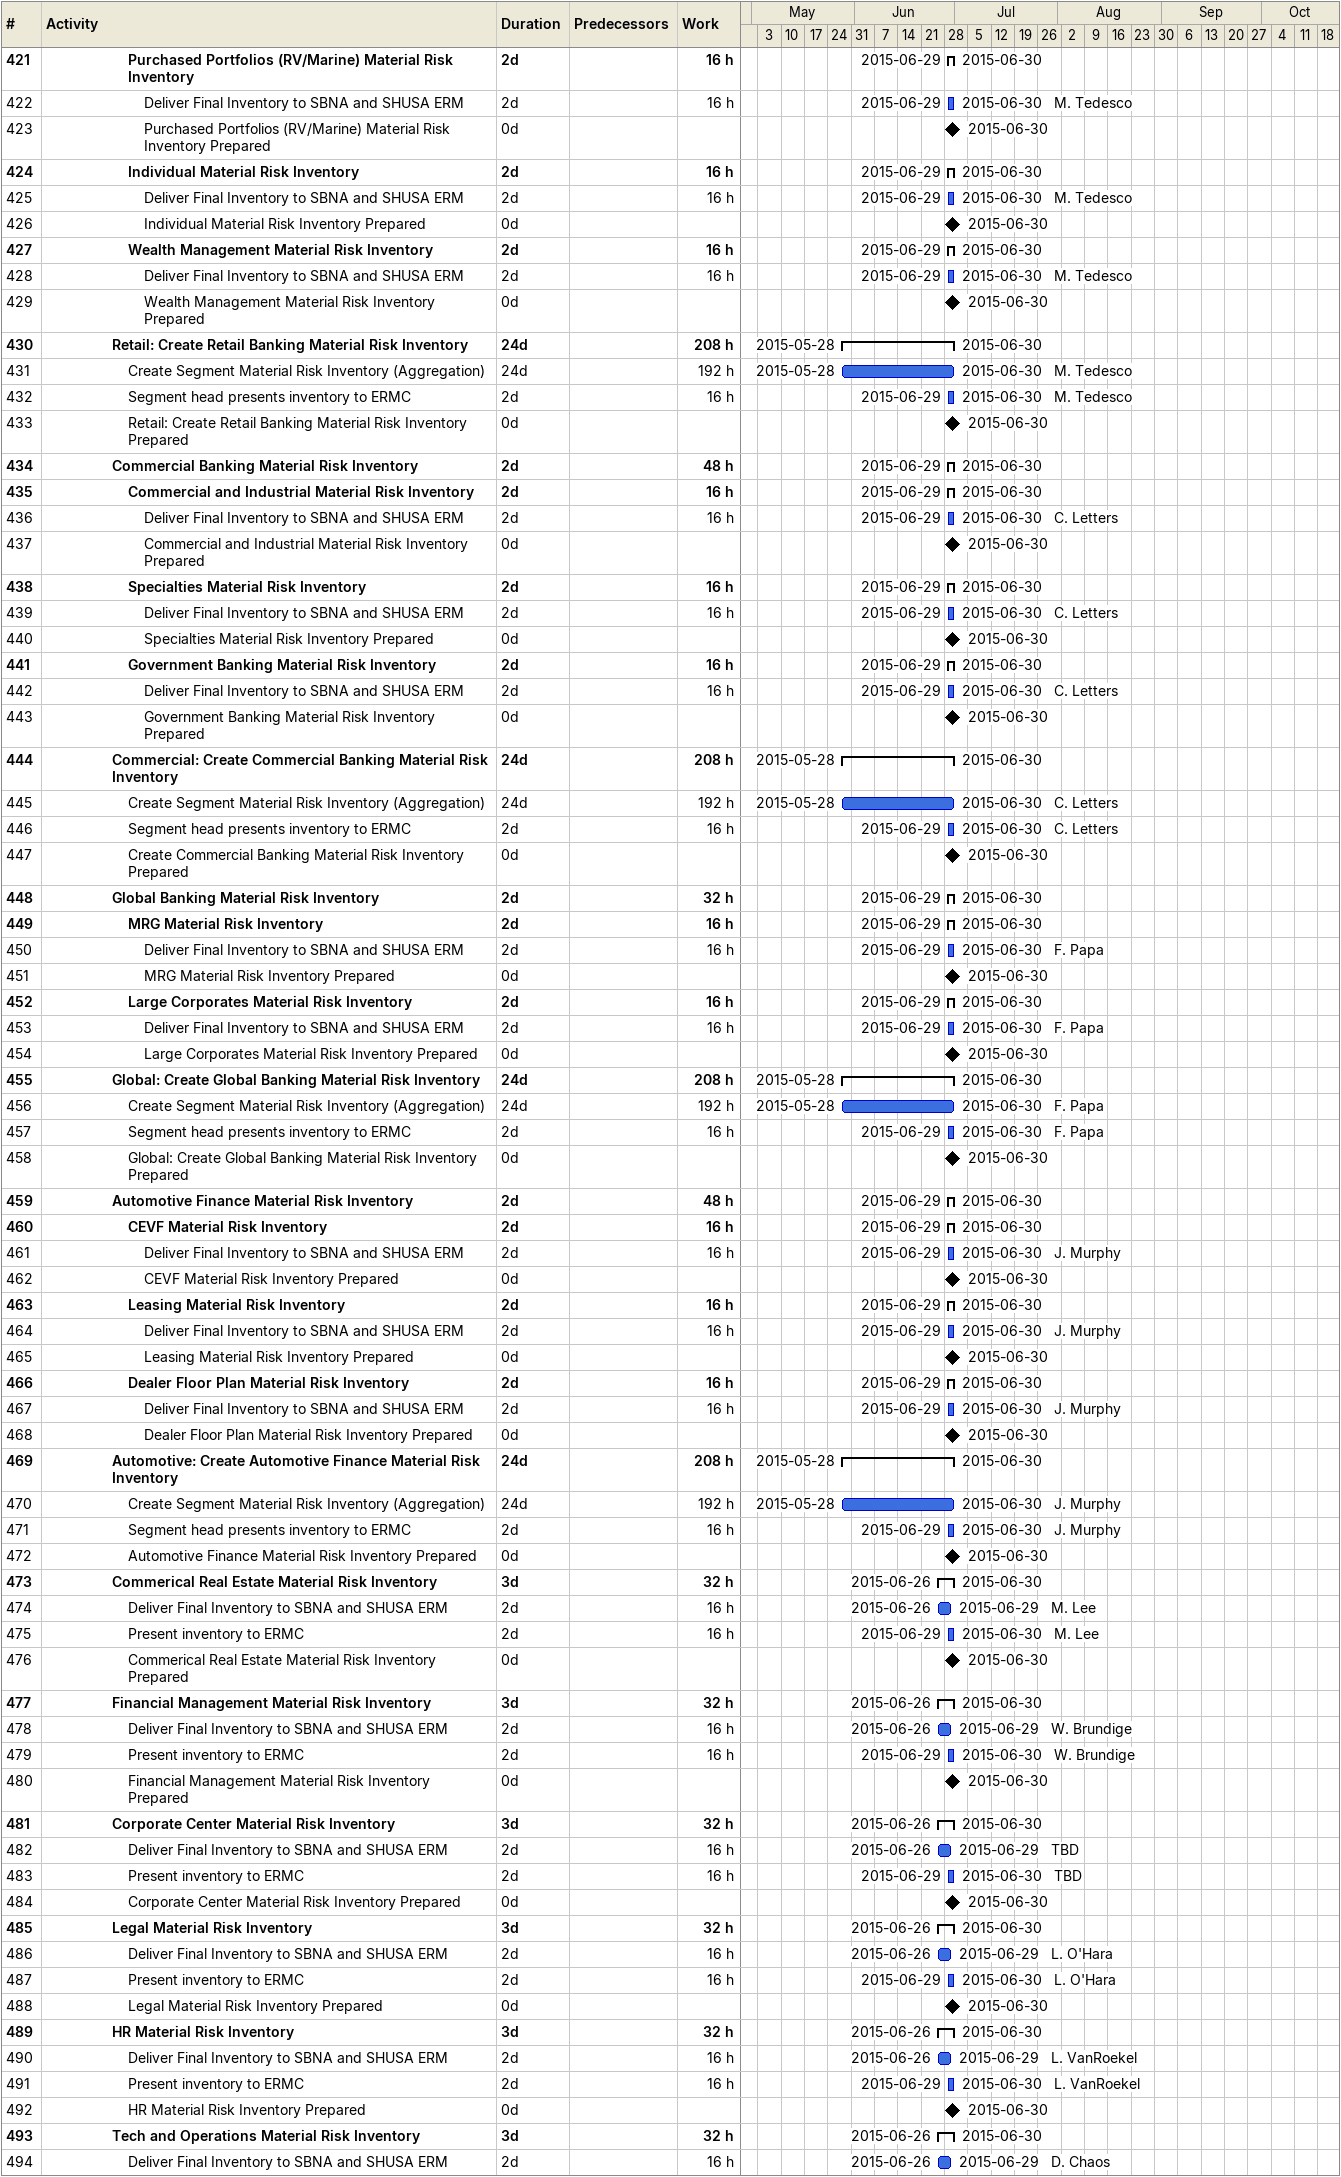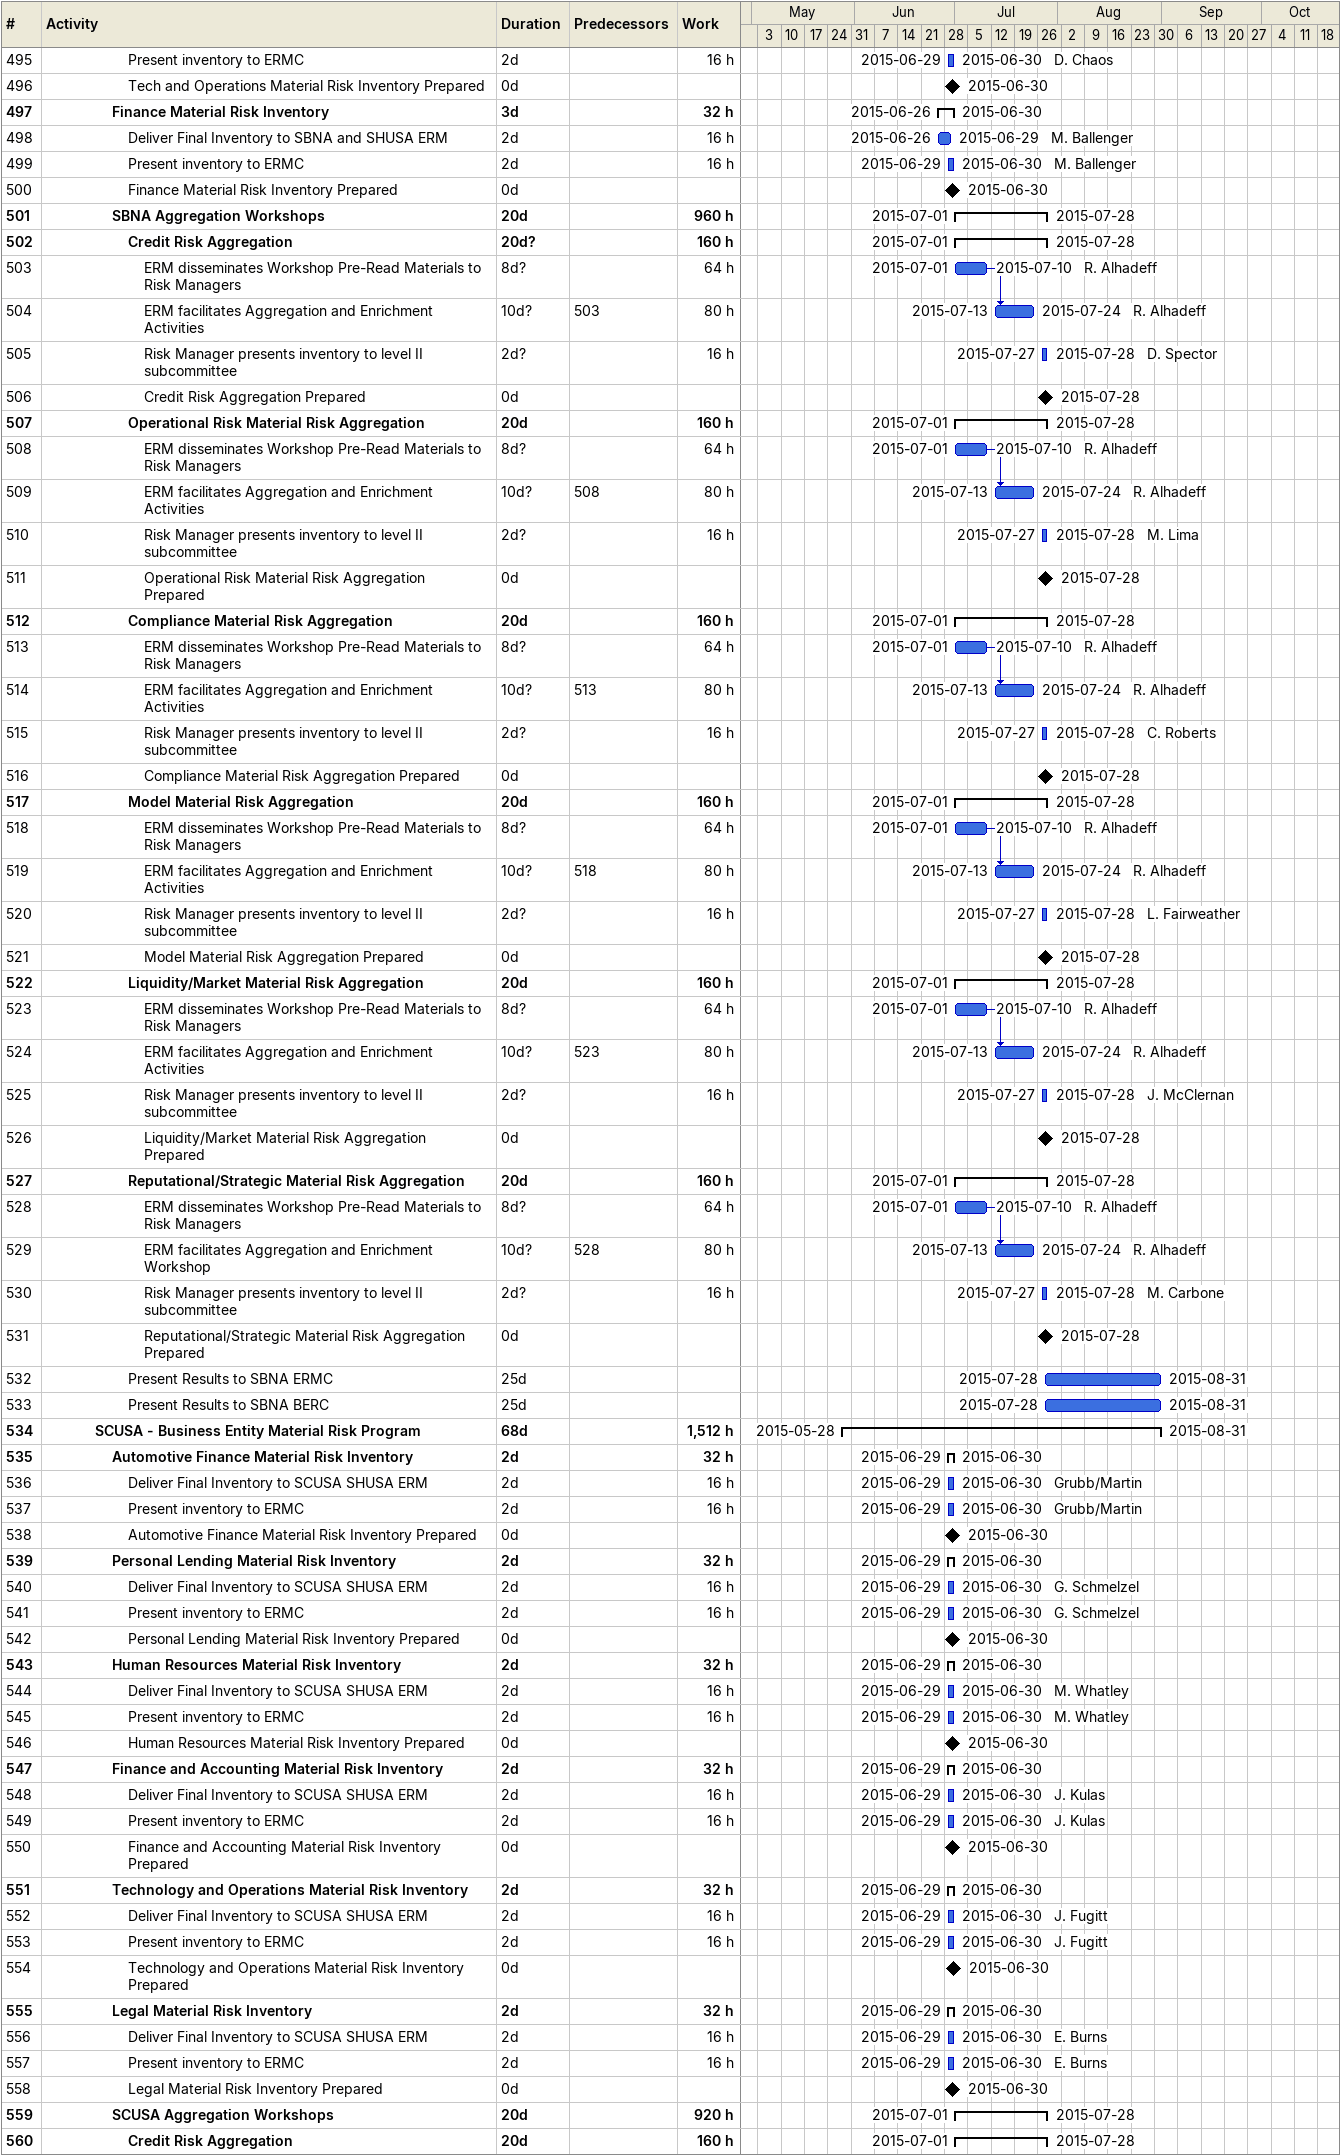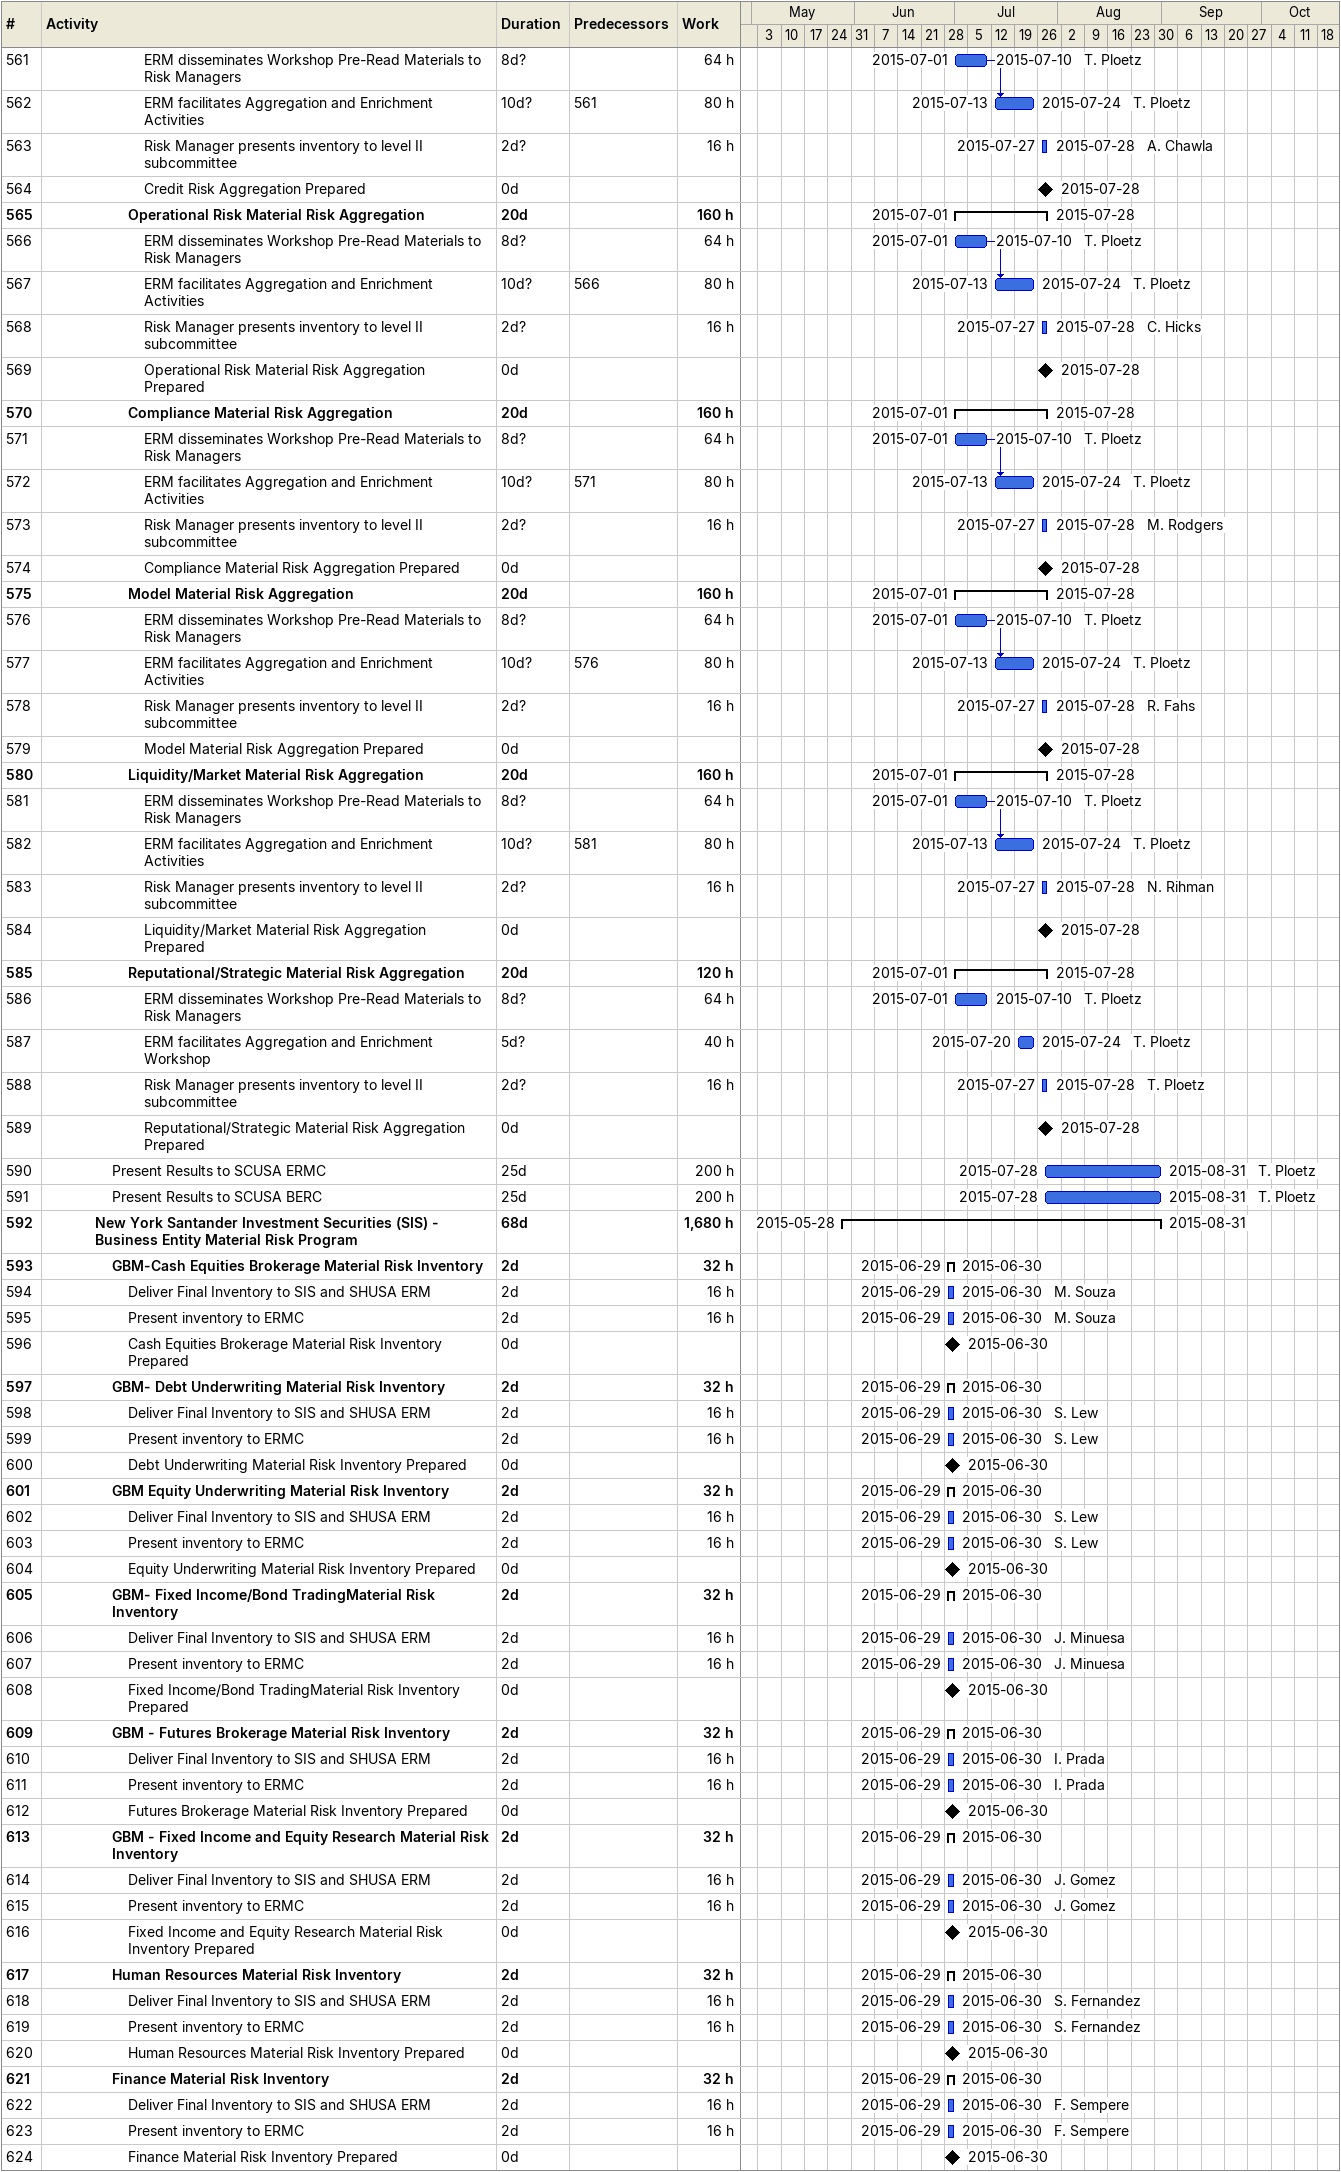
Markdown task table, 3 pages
| ID | Level | Task | Duration | Start | Finish | Predecessors | Resources | Work (h) |
|---|---|---|---|---|---|---|---|---|
| 421 | 6 | **Purchased Portfolios (RV/Marine) Material Risk Inventory** | 2d | 2015-06-29 | 2015-06-30 |  |  | 16 |
| 422 | 7 | Deliver Final Inventory to SBNA and SHUSA ERM | 2d | 2015-06-29 | 2015-06-30 |  | M. Tedesco | 16 |
| 423 | 7 | Purchased Portfolios (RV/Marine) Material Risk Inventory Prepared | 0d | 2015-06-30 | 2015-06-30 |  |  |  |
| 424 | 6 | **Individual Material Risk Inventory** | 2d | 2015-06-29 | 2015-06-30 |  |  | 16 |
| 425 | 7 | Deliver Final Inventory to SBNA and SHUSA ERM | 2d | 2015-06-29 | 2015-06-30 |  | M. Tedesco | 16 |
| 426 | 7 | Individual Material Risk Inventory Prepared | 0d | 2015-06-30 | 2015-06-30 |  |  |  |
| 427 | 6 | **Wealth Management Material Risk Inventory** | 2d | 2015-06-29 | 2015-06-30 |  |  | 16 |
| 428 | 7 | Deliver Final Inventory to SBNA and SHUSA ERM | 2d | 2015-06-29 | 2015-06-30 |  | M. Tedesco | 16 |
| 429 | 7 | Wealth Management Material Risk Inventory Prepared | 0d | 2015-06-30 | 2015-06-30 |  |  |  |
| 430 | 5 | **Retail: Create Retail Banking Material Risk Inventory** | 24d | 2015-05-28 | 2015-06-30 |  |  | 208 |
| 431 | 6 | Create Segment Material Risk Inventory (Aggregation) | 24d | 2015-05-28 | 2015-06-30 |  | M. Tedesco | 192 |
| 432 | 6 | Segment head presents inventory to ERMC | 2d | 2015-06-29 | 2015-06-30 |  | M. Tedesco | 16 |
| 433 | 6 | Retail: Create Retail Banking Material Risk Inventory Prepared | 0d | 2015-06-30 | 2015-06-30 |  |  |  |
| 434 | 5 | **Commercial Banking Material Risk Inventory** | 2d | 2015-06-29 | 2015-06-30 |  |  | 48 |
| 435 | 6 | **Commercial and Industrial Material Risk Inventory** | 2d | 2015-06-29 | 2015-06-30 |  |  | 16 |
| 436 | 7 | Deliver Final Inventory to SBNA and SHUSA ERM | 2d | 2015-06-29 | 2015-06-30 |  | C. Letters | 16 |
| 437 | 7 | Commercial and Industrial Material Risk Inventory Prepared | 0d | 2015-06-30 | 2015-06-30 |  |  |  |
| 438 | 6 | **Specialties Material Risk Inventory** | 2d | 2015-06-29 | 2015-06-30 |  |  | 16 |
| 439 | 7 | Deliver Final Inventory to SBNA and SHUSA ERM | 2d | 2015-06-29 | 2015-06-30 |  | C. Letters | 16 |
| 440 | 7 | Specialties Material Risk Inventory Prepared | 0d | 2015-06-30 | 2015-06-30 |  |  |  |
| 441 | 6 | **Government Banking Material Risk Inventory** | 2d | 2015-06-29 | 2015-06-30 |  |  | 16 |
| 442 | 7 | Deliver Final Inventory to SBNA and SHUSA ERM | 2d | 2015-06-29 | 2015-06-30 |  | C. Letters | 16 |
| 443 | 7 | Government Banking Material Risk Inventory Prepared | 0d | 2015-06-30 | 2015-06-30 |  |  |  |
| 444 | 5 | **Commercial: Create Commercial Banking Material Risk Inventory** | 24d | 2015-05-28 | 2015-06-30 |  |  | 208 |
| 445 | 6 | Create Segment Material Risk Inventory (Aggregation) | 24d | 2015-05-28 | 2015-06-30 |  | C. Letters | 192 |
| 446 | 6 | Segment head presents inventory to ERMC | 2d | 2015-06-29 | 2015-06-30 |  | C. Letters | 16 |
| 447 | 6 | Create Commercial Banking Material Risk Inventory Prepared | 0d | 2015-06-30 | 2015-06-30 |  |  |  |
| 448 | 5 | **Global Banking Material Risk Inventory** | 2d | 2015-06-29 | 2015-06-30 |  |  | 32 |
| 449 | 6 | **MRG Material Risk Inventory** | 2d | 2015-06-29 | 2015-06-30 |  |  | 16 |
| 450 | 7 | Deliver Final Inventory to SBNA and SHUSA ERM | 2d | 2015-06-29 | 2015-06-30 |  | F. Papa | 16 |
| 451 | 7 | MRG Material Risk Inventory Prepared | 0d | 2015-06-30 | 2015-06-30 |  |  |  |
| 452 | 6 | **Large Corporates Material Risk Inventory** | 2d | 2015-06-29 | 2015-06-30 |  |  | 16 |
| 453 | 7 | Deliver Final Inventory to SBNA and SHUSA ERM | 2d | 2015-06-29 | 2015-06-30 |  | F. Papa | 16 |
| 454 | 7 | Large Corporates Material Risk Inventory Prepared | 0d | 2015-06-30 | 2015-06-30 |  |  |  |
| 455 | 5 | **Global: Create Global Banking Material Risk Inventory** | 24d | 2015-05-28 | 2015-06-30 |  |  | 208 |
| 456 | 6 | Create Segment Material Risk Inventory (Aggregation) | 24d | 2015-05-28 | 2015-06-30 |  | F. Papa | 192 |
| 457 | 6 | Segment head presents inventory to ERMC | 2d | 2015-06-29 | 2015-06-30 |  | F. Papa | 16 |
| 458 | 6 | Global: Create Global Banking Material Risk Inventory Prepared | 0d | 2015-06-30 | 2015-06-30 |  |  |  |
| 459 | 5 | **Automotive Finance Material Risk Inventory** | 2d | 2015-06-29 | 2015-06-30 |  |  | 48 |
| 460 | 6 | **CEVF Material Risk Inventory** | 2d | 2015-06-29 | 2015-06-30 |  |  | 16 |
| 461 | 7 | Deliver Final Inventory to SBNA and SHUSA ERM | 2d | 2015-06-29 | 2015-06-30 |  | J. Murphy | 16 |
| 462 | 7 | CEVF Material Risk Inventory Prepared | 0d | 2015-06-30 | 2015-06-30 |  |  |  |
| 463 | 6 | **Leasing Material Risk Inventory** | 2d | 2015-06-29 | 2015-06-30 |  |  | 16 |
| 464 | 7 | Deliver Final Inventory to SBNA and SHUSA ERM | 2d | 2015-06-29 | 2015-06-30 |  | J. Murphy | 16 |
| 465 | 7 | Leasing Material Risk Inventory Prepared | 0d | 2015-06-30 | 2015-06-30 |  |  |  |
| 466 | 6 | **Dealer Floor Plan Material Risk Inventory** | 2d | 2015-06-29 | 2015-06-30 |  |  | 16 |
| 467 | 7 | Deliver Final Inventory to SBNA and SHUSA ERM | 2d | 2015-06-29 | 2015-06-30 |  | J. Murphy | 16 |
| 468 | 7 | Dealer Floor Plan Material Risk Inventory Prepared | 0d | 2015-06-30 | 2015-06-30 |  |  |  |
| 469 | 5 | **Automotive: Create Automotive Finance Material Risk Inventory** | 24d | 2015-05-28 | 2015-06-30 |  |  | 208 |
| 470 | 6 | Create Segment Material Risk Inventory (Aggregation) | 24d | 2015-05-28 | 2015-06-30 |  | J. Murphy | 192 |
| 471 | 6 | Segment head presents inventory to ERMC | 2d | 2015-06-29 | 2015-06-30 |  | J. Murphy | 16 |
| 472 | 6 | Automotive Finance Material Risk Inventory Prepared | 0d | 2015-06-30 | 2015-06-30 |  |  |  |
| 473 | 5 | **Commerical Real Estate Material Risk Inventory** | 3d | 2015-06-26 | 2015-06-30 |  |  | 32 |
| 474 | 6 | Deliver Final Inventory to SBNA and SHUSA ERM | 2d | 2015-06-26 | 2015-06-29 |  | M. Lee | 16 |
| 475 | 6 | Present inventory to ERMC | 2d | 2015-06-29 | 2015-06-30 |  | M. Lee | 16 |
| 476 | 6 | Commerical Real Estate Material Risk Inventory Prepared | 0d | 2015-06-30 | 2015-06-30 |  |  |  |
| 477 | 5 | **Financial Management Material Risk Inventory** | 3d | 2015-06-26 | 2015-06-30 |  |  | 32 |
| 478 | 6 | Deliver Final Inventory to SBNA and SHUSA ERM | 2d | 2015-06-26 | 2015-06-29 |  | W. Brundige | 16 |
| 479 | 6 | Present inventory to ERMC | 2d | 2015-06-29 | 2015-06-30 |  | W. Brundige | 16 |
| 480 | 6 | Financial Management Material Risk Inventory Prepared | 0d | 2015-06-30 | 2015-06-30 |  |  |  |
| 481 | 5 | **Corporate Center Material Risk Inventory** | 3d | 2015-06-26 | 2015-06-30 |  |  | 32 |
| 482 | 6 | Deliver Final Inventory to SBNA and SHUSA ERM | 2d | 2015-06-26 | 2015-06-29 |  | TBD | 16 |
| 483 | 6 | Present inventory to ERMC | 2d | 2015-06-29 | 2015-06-30 |  | TBD | 16 |
| 484 | 6 | Corporate Center Material Risk Inventory Prepared | 0d | 2015-06-30 | 2015-06-30 |  |  |  |
| 485 | 5 | **Legal Material Risk Inventory** | 3d | 2015-06-26 | 2015-06-30 |  |  | 32 |
| 486 | 6 | Deliver Final Inventory to SBNA and SHUSA ERM | 2d | 2015-06-26 | 2015-06-29 |  | L. O'Hara | 16 |
| 487 | 6 | Present inventory to ERMC | 2d | 2015-06-29 | 2015-06-30 |  | L. O'Hara | 16 |
| 488 | 6 | Legal Material Risk Inventory Prepared | 0d | 2015-06-30 | 2015-06-30 |  |  |  |
| 489 | 5 | **HR Material Risk Inventory** | 3d | 2015-06-26 | 2015-06-30 |  |  | 32 |
| 490 | 6 | Deliver Final Inventory to SBNA and SHUSA ERM | 2d | 2015-06-26 | 2015-06-29 |  | L. VanRoekel | 16 |
| 491 | 6 | Present inventory to ERMC | 2d | 2015-06-29 | 2015-06-30 |  | L. VanRoekel | 16 |
| 492 | 6 | HR Material Risk Inventory Prepared | 0d | 2015-06-30 | 2015-06-30 |  |  |  |
| 493 | 5 | **Tech and Operations Material Risk Inventory** | 3d | 2015-06-26 | 2015-06-30 |  |  | 32 |
| 494 | 6 | Deliver Final Inventory to SBNA and SHUSA ERM | 2d | 2015-06-26 | 2015-06-29 |  | D. Chaos | 16 |
| 495 | 6 | Present inventory to ERMC | 2d | 2015-06-29 | 2015-06-30 |  | D. Chaos | 16 |
| 496 | 6 | Tech and Operations Material Risk Inventory Prepared | 0d | 2015-06-30 | 2015-06-30 |  |  |  |
| 497 | 5 | **Finance Material Risk Inventory** | 3d | 2015-06-26 | 2015-06-30 |  |  | 32 |
| 498 | 6 | Deliver Final Inventory to SBNA and SHUSA ERM | 2d | 2015-06-26 | 2015-06-29 |  | M. Ballenger | 16 |
| 499 | 6 | Present inventory to ERMC | 2d | 2015-06-29 | 2015-06-30 |  | M. Ballenger | 16 |
| 500 | 6 | Finance Material Risk Inventory Prepared | 0d | 2015-06-30 | 2015-06-30 |  |  |  |
| 501 | 5 | **SBNA Aggregation Workshops** | 20d | 2015-07-01 | 2015-07-28 |  |  | 960 |
| 502 | 6 | **Credit Risk Aggregation** | 20d? | 2015-07-01 | 2015-07-28 |  |  | 160 |
| 503 | 7 | ERM disseminates Workshop Pre-Read Materials to Risk Managers | 8d? | 2015-07-01 | 2015-07-10 |  | R. Alhadeff | 64 |
| 504 | 7 | ERM facilitates Aggregation and Enrichment Activities | 10d? | 2015-07-13 | 2015-07-24 | 503 | R. Alhadeff | 80 |
| 505 | 7 | Risk Manager presents inventory to level II subcommittee | 2d? | 2015-07-27 | 2015-07-28 |  | D. Spector | 16 |
| 506 | 7 | Credit Risk Aggregation Prepared | 0d | 2015-07-28 | 2015-07-28 |  |  |  |
| 507 | 6 | **Operational Risk Material Risk Aggregation** | 20d | 2015-07-01 | 2015-07-28 |  |  | 160 |
| 508 | 7 | ERM disseminates Workshop Pre-Read Materials to Risk Managers | 8d? | 2015-07-01 | 2015-07-10 |  | R. Alhadeff | 64 |
| 509 | 7 | ERM facilitates Aggregation and Enrichment Activities | 10d? | 2015-07-13 | 2015-07-24 | 508 | R. Alhadeff | 80 |
| 510 | 7 | Risk Manager presents inventory to level II subcommittee | 2d? | 2015-07-27 | 2015-07-28 |  | M. Lima | 16 |
| 511 | 7 | Operational Risk Material Risk Aggregation Prepared | 0d | 2015-07-28 | 2015-07-28 |  |  |  |
| 512 | 6 | **Compliance Material Risk Aggregation** | 20d | 2015-07-01 | 2015-07-28 |  |  | 160 |
| 513 | 7 | ERM disseminates Workshop Pre-Read Materials to Risk Managers | 8d? | 2015-07-01 | 2015-07-10 |  | R. Alhadeff | 64 |
| 514 | 7 | ERM facilitates Aggregation and Enrichment Activities | 10d? | 2015-07-13 | 2015-07-24 | 513 | R. Alhadeff | 80 |
| 515 | 7 | Risk Manager presents inventory to level II subcommittee | 2d? | 2015-07-27 | 2015-07-28 |  | C. Roberts | 16 |
| 516 | 7 | Compliance Material Risk Aggregation Prepared | 0d | 2015-07-28 | 2015-07-28 |  |  |  |
| 517 | 6 | **Model Material Risk Aggregation** | 20d | 2015-07-01 | 2015-07-28 |  |  | 160 |
| 518 | 7 | ERM disseminates Workshop Pre-Read Materials to Risk Managers | 8d? | 2015-07-01 | 2015-07-10 |  | R. Alhadeff | 64 |
| 519 | 7 | ERM facilitates Aggregation and Enrichment Activities | 10d? | 2015-07-13 | 2015-07-24 | 518 | R. Alhadeff | 80 |
| 520 | 7 | Risk Manager presents inventory to level II subcommittee | 2d? | 2015-07-27 | 2015-07-28 |  | L. Fairweather | 16 |
| 521 | 7 | Model Material Risk Aggregation Prepared | 0d | 2015-07-28 | 2015-07-28 |  |  |  |
| 522 | 6 | **Liquidity/Market Material Risk Aggregation** | 20d | 2015-07-01 | 2015-07-28 |  |  | 160 |
| 523 | 7 | ERM disseminates Workshop Pre-Read Materials to Risk Managers | 8d? | 2015-07-01 | 2015-07-10 |  | R. Alhadeff | 64 |
| 524 | 7 | ERM facilitates Aggregation and Enrichment Activities | 10d? | 2015-07-13 | 2015-07-24 | 523 | R. Alhadeff | 80 |
| 525 | 7 | Risk Manager presents inventory to level II subcommittee | 2d? | 2015-07-27 | 2015-07-28 |  | J. McClernan | 16 |
| 526 | 7 | Liquidity/Market Material Risk Aggregation Prepared | 0d | 2015-07-28 | 2015-07-28 |  |  |  |
| 527 | 6 | **Reputational/Strategic Material Risk Aggregation** | 20d | 2015-07-01 | 2015-07-28 |  |  | 160 |
| 528 | 7 | ERM disseminates Workshop Pre-Read Materials to Risk Managers | 8d? | 2015-07-01 | 2015-07-10 |  | R. Alhadeff | 64 |
| 529 | 7 | ERM facilitates Aggregation and Enrichment Workshop | 10d? | 2015-07-13 | 2015-07-24 | 528 | R. Alhadeff | 80 |
| 530 | 7 | Risk Manager presents inventory to level II subcommittee | 2d? | 2015-07-27 | 2015-07-28 |  | M. Carbone | 16 |
| 531 | 7 | Reputational/Strategic Material Risk Aggregation Prepared | 0d | 2015-07-28 | 2015-07-28 |  |  |  |
| 532 | 6 | Present Results to SBNA ERMC | 25d | 2015-07-28 | 2015-08-31 |  |  |  |
| 533 | 6 | Present Results to SBNA BERC | 25d | 2015-07-28 | 2015-08-31 |  |  |  |
| 534 | 4 | **SCUSA - Business Entity Material Risk Program** | 68d | 2015-05-28 | 2015-08-31 |  |  | 1512 |
| 535 | 5 | **Automotive Finance Material Risk Inventory** | 2d | 2015-06-29 | 2015-06-30 |  |  | 32 |
| 536 | 6 | Deliver Final Inventory to SCUSA SHUSA ERM | 2d | 2015-06-29 | 2015-06-30 |  | Grubb/Martin | 16 |
| 537 | 6 | Present inventory to ERMC | 2d | 2015-06-29 | 2015-06-30 |  | Grubb/Martin | 16 |
| 538 | 6 | Automotive Finance Material Risk Inventory Prepared | 0d | 2015-06-30 | 2015-06-30 |  |  |  |
| 539 | 5 | **Personal Lending Material Risk Inventory** | 2d | 2015-06-29 | 2015-06-30 |  |  | 32 |
| 540 | 6 | Deliver Final Inventory to SCUSA SHUSA ERM | 2d | 2015-06-29 | 2015-06-30 |  | G. Schmelzel | 16 |
| 541 | 6 | Present inventory to ERMC | 2d | 2015-06-29 | 2015-06-30 |  | G. Schmelzel | 16 |
| 542 | 6 | Personal Lending Material Risk Inventory Prepared | 0d | 2015-06-30 | 2015-06-30 |  |  |  |
| 543 | 5 | **Human Resources Material Risk Inventory** | 2d | 2015-06-29 | 2015-06-30 |  |  | 32 |
| 544 | 6 | Deliver Final Inventory to SCUSA SHUSA ERM | 2d | 2015-06-29 | 2015-06-30 |  | M. Whatley | 16 |
| 545 | 6 | Present inventory to ERMC | 2d | 2015-06-29 | 2015-06-30 |  | M. Whatley | 16 |
| 546 | 6 | Human Resources Material Risk Inventory Prepared | 0d | 2015-06-30 | 2015-06-30 |  |  |  |
| 547 | 5 | **Finance and Accounting Material Risk Inventory** | 2d | 2015-06-29 | 2015-06-30 |  |  | 32 |
| 548 | 6 | Deliver Final Inventory to SCUSA SHUSA ERM | 2d | 2015-06-29 | 2015-06-30 |  | J. Kulas | 16 |
| 549 | 6 | Present inventory to ERMC | 2d | 2015-06-29 | 2015-06-30 |  | J. Kulas | 16 |
| 550 | 6 | Finance and Accounting Material Risk Inventory Prepared | 0d | 2015-06-30 | 2015-06-30 |  |  |  |
| 551 | 5 | **Technology and Operations Material Risk Inventory** | 2d | 2015-06-29 | 2015-06-30 |  |  | 32 |
| 552 | 6 | Deliver Final Inventory to SCUSA SHUSA ERM | 2d | 2015-06-29 | 2015-06-30 |  | J. Fugitt | 16 |
| 553 | 6 | Present inventory to ERMC | 2d | 2015-06-29 | 2015-06-30 |  | J. Fugitt | 16 |
| 554 | 6 | Technology and Operations Material Risk Inventory Prepared | 0d | 2015-06-30 | 2015-06-30 |  |  |  |
| 555 | 5 | **Legal Material Risk Inventory** | 2d | 2015-06-29 | 2015-06-30 |  |  | 32 |
| 556 | 6 | Deliver Final Inventory to SCUSA SHUSA ERM | 2d | 2015-06-29 | 2015-06-30 |  | E. Burns | 16 |
| 557 | 6 | Present inventory to ERMC | 2d | 2015-06-29 | 2015-06-30 |  | E. Burns | 16 |
| 558 | 6 | Legal Material Risk Inventory Prepared | 0d | 2015-06-30 | 2015-06-30 |  |  |  |
| 559 | 5 | **SCUSA Aggregation Workshops** | 20d | 2015-07-01 | 2015-07-28 |  |  | 920 |
| 560 | 6 | **Credit Risk Aggregation** | 20d | 2015-07-01 | 2015-07-28 |  |  | 160 |
| 561 | 7 | ERM disseminates Workshop Pre-Read Materials to Risk Managers | 8d? | 2015-07-01 | 2015-07-10 |  | T. Ploetz | 64 |
| 562 | 7 | ERM facilitates Aggregation and Enrichment Activities | 10d? | 2015-07-13 | 2015-07-24 | 561 | T. Ploetz | 80 |
| 563 | 7 | Risk Manager presents inventory to level II subcommittee | 2d? | 2015-07-27 | 2015-07-28 |  | A. Chawla | 16 |
| 564 | 7 | Credit Risk Aggregation Prepared | 0d | 2015-07-28 | 2015-07-28 |  |  |  |
| 565 | 6 | **Operational Risk Material Risk Aggregation** | 20d | 2015-07-01 | 2015-07-28 |  |  | 160 |
| 566 | 7 | ERM disseminates Workshop Pre-Read Materials to Risk Managers | 8d? | 2015-07-01 | 2015-07-10 |  | T. Ploetz | 64 |
| 567 | 7 | ERM facilitates Aggregation and Enrichment Activities | 10d? | 2015-07-13 | 2015-07-24 | 566 | T. Ploetz | 80 |
| 568 | 7 | Risk Manager presents inventory to level II subcommittee | 2d? | 2015-07-27 | 2015-07-28 |  | C. Hicks | 16 |
| 569 | 7 | Operational Risk Material Risk Aggregation Prepared | 0d | 2015-07-28 | 2015-07-28 |  |  |  |
| 570 | 6 | **Compliance Material Risk Aggregation** | 20d | 2015-07-01 | 2015-07-28 |  |  | 160 |
| 571 | 7 | ERM disseminates Workshop Pre-Read Materials to Risk Managers | 8d? | 2015-07-01 | 2015-07-10 |  | T. Ploetz | 64 |
| 572 | 7 | ERM facilitates Aggregation and Enrichment Activities | 10d? | 2015-07-13 | 2015-07-24 | 571 | T. Ploetz | 80 |
| 573 | 7 | Risk Manager presents inventory to level II subcommittee | 2d? | 2015-07-27 | 2015-07-28 |  | M. Rodgers | 16 |
| 574 | 7 | Compliance Material Risk Aggregation Prepared | 0d | 2015-07-28 | 2015-07-28 |  |  |  |
| 575 | 6 | **Model Material Risk Aggregation** | 20d | 2015-07-01 | 2015-07-28 |  |  | 160 |
| 576 | 7 | ERM disseminates Workshop Pre-Read Materials to Risk Managers | 8d? | 2015-07-01 | 2015-07-10 |  | T. Ploetz | 64 |
| 577 | 7 | ERM facilitates Aggregation and Enrichment Activities | 10d? | 2015-07-13 | 2015-07-24 | 576 | T. Ploetz | 80 |
| 578 | 7 | Risk Manager presents inventory to level II subcommittee | 2d? | 2015-07-27 | 2015-07-28 |  | R. Fahs | 16 |
| 579 | 7 | Model Material Risk Aggregation Prepared | 0d | 2015-07-28 | 2015-07-28 |  |  |  |
| 580 | 6 | **Liquidity/Market Material Risk Aggregation** | 20d | 2015-07-01 | 2015-07-28 |  |  | 160 |
| 581 | 7 | ERM disseminates Workshop Pre-Read Materials to Risk Managers | 8d? | 2015-07-01 | 2015-07-10 |  | T. Ploetz | 64 |
| 582 | 7 | ERM facilitates Aggregation and Enrichment Activities | 10d? | 2015-07-13 | 2015-07-24 | 581 | T. Ploetz | 80 |
| 583 | 7 | Risk Manager presents inventory to level II subcommittee | 2d? | 2015-07-27 | 2015-07-28 |  | N. Rihman | 16 |
| 584 | 7 | Liquidity/Market Material Risk Aggregation Prepared | 0d | 2015-07-28 | 2015-07-28 |  |  |  |
| 585 | 6 | **Reputational/Strategic Material Risk Aggregation** | 20d | 2015-07-01 | 2015-07-28 |  |  | 120 |
| 586 | 7 | ERM disseminates Workshop Pre-Read Materials to Risk Managers | 8d? | 2015-07-01 | 2015-07-10 |  | T. Ploetz | 64 |
| 587 | 7 | ERM facilitates Aggregation and Enrichment Workshop | 5d? | 2015-07-20 | 2015-07-24 |  | T. Ploetz | 40 |
| 588 | 7 | Risk Manager presents inventory to level II subcommittee | 2d? | 2015-07-27 | 2015-07-28 |  | T. Ploetz | 16 |
| 589 | 7 | Reputational/Strategic Material Risk Aggregation Prepared | 0d | 2015-07-28 | 2015-07-28 |  |  |  |
| 590 | 5 | Present Results to SCUSA ERMC | 25d | 2015-07-28 | 2015-08-31 |  | T. Ploetz | 200 |
| 591 | 5 | Present Results to SCUSA BERC | 25d | 2015-07-28 | 2015-08-31 |  | T. Ploetz | 200 |
| 592 | 4 | **New York Santander Investment Securities (SIS) - Business Entity Material Risk Program** | 68d | 2015-05-28 | 2015-08-31 |  |  | 1680 |
| 593 | 5 | **GBM-Cash Equities Brokerage Material Risk Inventory** | 2d | 2015-06-29 | 2015-06-30 |  |  | 32 |
| 594 | 6 | Deliver Final Inventory to SIS and SHUSA ERM | 2d | 2015-06-29 | 2015-06-30 |  | M. Souza | 16 |
| 595 | 6 | Present inventory to ERMC | 2d | 2015-06-29 | 2015-06-30 |  | M. Souza | 16 |
| 596 | 6 | Cash Equities Brokerage Material Risk Inventory Prepared | 0d | 2015-06-30 | 2015-06-30 |  |  |  |
| 597 | 5 | **GBM- Debt Underwriting Material Risk Inventory** | 2d | 2015-06-29 | 2015-06-30 |  |  | 32 |
| 598 | 6 | Deliver Final Inventory to SIS and SHUSA ERM | 2d | 2015-06-29 | 2015-06-30 |  | S. Lew | 16 |
| 599 | 6 | Present inventory to ERMC | 2d | 2015-06-29 | 2015-06-30 |  | S. Lew | 16 |
| 600 | 6 | Debt Underwriting Material Risk Inventory Prepared | 0d | 2015-06-30 | 2015-06-30 |  |  |  |
| 601 | 5 | **GBM Equity Underwriting Material Risk Inventory** | 2d | 2015-06-29 | 2015-06-30 |  |  | 32 |
| 602 | 6 | Deliver Final Inventory to SIS and SHUSA ERM | 2d | 2015-06-29 | 2015-06-30 |  | S. Lew | 16 |
| 603 | 6 | Present inventory to ERMC | 2d | 2015-06-29 | 2015-06-30 |  | S. Lew | 16 |
| 604 | 6 | Equity Underwriting Material Risk Inventory Prepared | 0d | 2015-06-30 | 2015-06-30 |  |  |  |
| 605 | 5 | **GBM- Fixed Income/Bond TradingMaterial Risk Inventory** | 2d | 2015-06-29 | 2015-06-30 |  |  | 32 |
| 606 | 6 | Deliver Final Inventory to SIS and SHUSA ERM | 2d | 2015-06-29 | 2015-06-30 |  | J. Minuesa | 16 |
| 607 | 6 | Present inventory to ERMC | 2d | 2015-06-29 | 2015-06-30 |  | J. Minuesa | 16 |
| 608 | 6 | Fixed Income/Bond TradingMaterial Risk Inventory Prepared | 0d | 2015-06-30 | 2015-06-30 |  |  |  |
| 609 | 5 | **GBM - Futures Brokerage Material Risk Inventory** | 2d | 2015-06-29 | 2015-06-30 |  |  | 32 |
| 610 | 6 | Deliver Final Inventory to SIS and SHUSA ERM | 2d | 2015-06-29 | 2015-06-30 |  | I. Prada | 16 |
| 611 | 6 | Present inventory to ERMC | 2d | 2015-06-29 | 2015-06-30 |  | I. Prada | 16 |
| 612 | 6 | Futures Brokerage Material Risk Inventory Prepared | 0d | 2015-06-30 | 2015-06-30 |  |  |  |
| 613 | 5 | **GBM - Fixed Income and Equity Research Material Risk Inventory** | 2d | 2015-06-29 | 2015-06-30 |  |  | 32 |
| 614 | 6 | Deliver Final Inventory to SIS and SHUSA ERM | 2d | 2015-06-29 | 2015-06-30 |  | J. Gomez | 16 |
| 615 | 6 | Present inventory to ERMC | 2d | 2015-06-29 | 2015-06-30 |  | J. Gomez | 16 |
| 616 | 6 | Fixed Income and Equity Research Material Risk Inventory Prepared | 0d | 2015-06-30 | 2015-06-30 |  |  |  |
| 617 | 5 | **Human Resources Material Risk Inventory** | 2d | 2015-06-29 | 2015-06-30 |  |  | 32 |
| 618 | 6 | Deliver Final Inventory to SIS and SHUSA ERM | 2d | 2015-06-29 | 2015-06-30 |  | S. Fernandez | 16 |
| 619 | 6 | Present inventory to ERMC | 2d | 2015-06-29 | 2015-06-30 |  | S. Fernandez | 16 |
| 620 | 6 | Human Resources Material Risk Inventory Prepared | 0d | 2015-06-30 | 2015-06-30 |  |  |  |
| 621 | 5 | **Finance Material Risk Inventory** | 2d | 2015-06-29 | 2015-06-30 |  |  | 32 |
| 622 | 6 | Deliver Final Inventory to SIS and SHUSA ERM | 2d | 2015-06-29 | 2015-06-30 |  | F. Sempere | 16 |
| 623 | 6 | Present inventory to ERMC | 2d | 2015-06-29 | 2015-06-30 |  | F. Sempere | 16 |
| 624 | 6 | Finance Material Risk Inventory Prepared | 0d | 2015-06-30 | 2015-06-30 |  |  |  |
